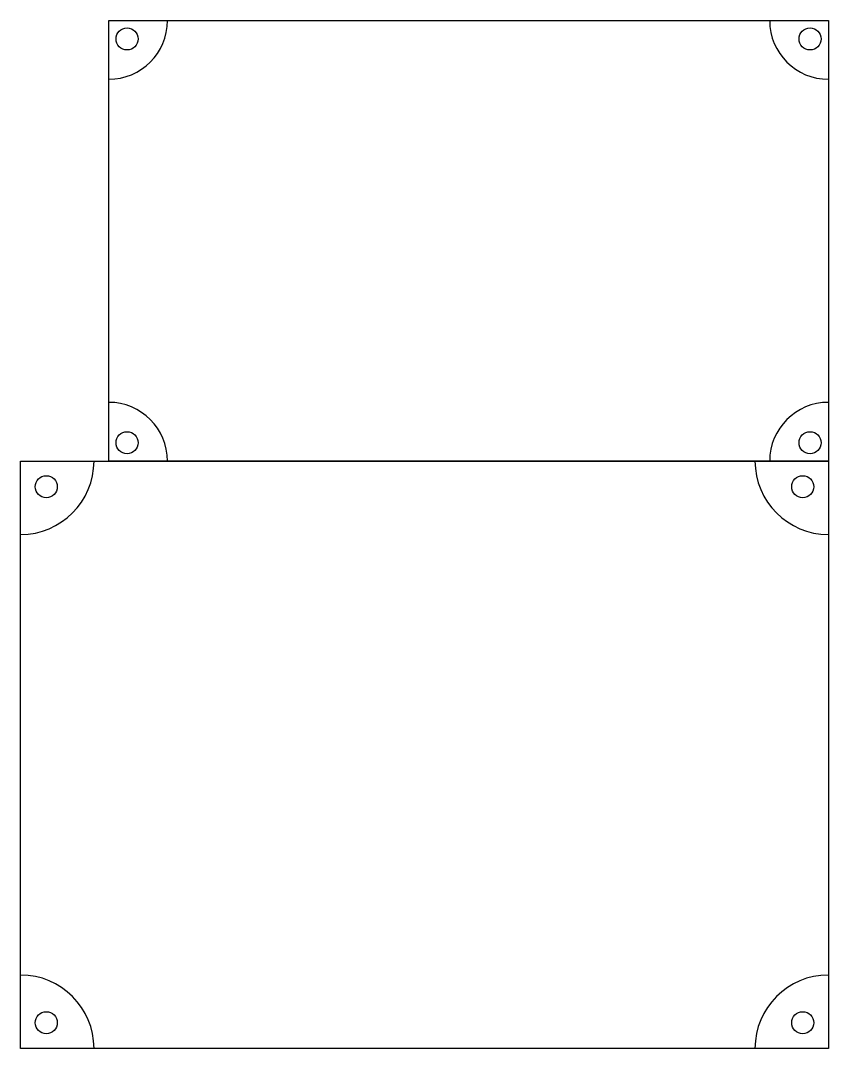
# Model space of a CAD drawing. Header units: millimetres. Extents: x 0 to 110, y 0 to 140.
import ezdxf

# ---------------------------------------------------------------- set-up
doc = ezdxf.new("R2010")
doc.units = ezdxf.units.MM

msp = doc.modelspace()

# ---------------------------------------------------------------- linework, layer by layer
for points in [[(12, 140), (110, 140), (110, 80), (12, 80)], [(110, 0), (0, 0), (0, 80), (110, 80)]]:
    msp.add_lwpolyline(points, close=True)
for centre in [(14.5, 137.5), (107.5, 137.5), (14.5, 82.5), (107.5, 82.5), (3.5, 76.5), (106.5, 76.5), (3.5, 3.5), (106.5, 3.5)]:
    msp.add_circle(centre, 1.5)
for centre, radius, start, end in [((12, 140), 8, 270, 0), ((110, 140), 8, 180, 270), ((12, 80), 8, 0, 90), ((110, 80), 8, 90, 180), ((0, 80), 10, 270, 0), ((110, 80), 10, 180, 270), ((0, 0), 10, 0, 90), ((110, 0), 10, 90, 180)]:
    msp.add_arc(centre, radius, start, end)

doc.saveas('drawing.dxf')
